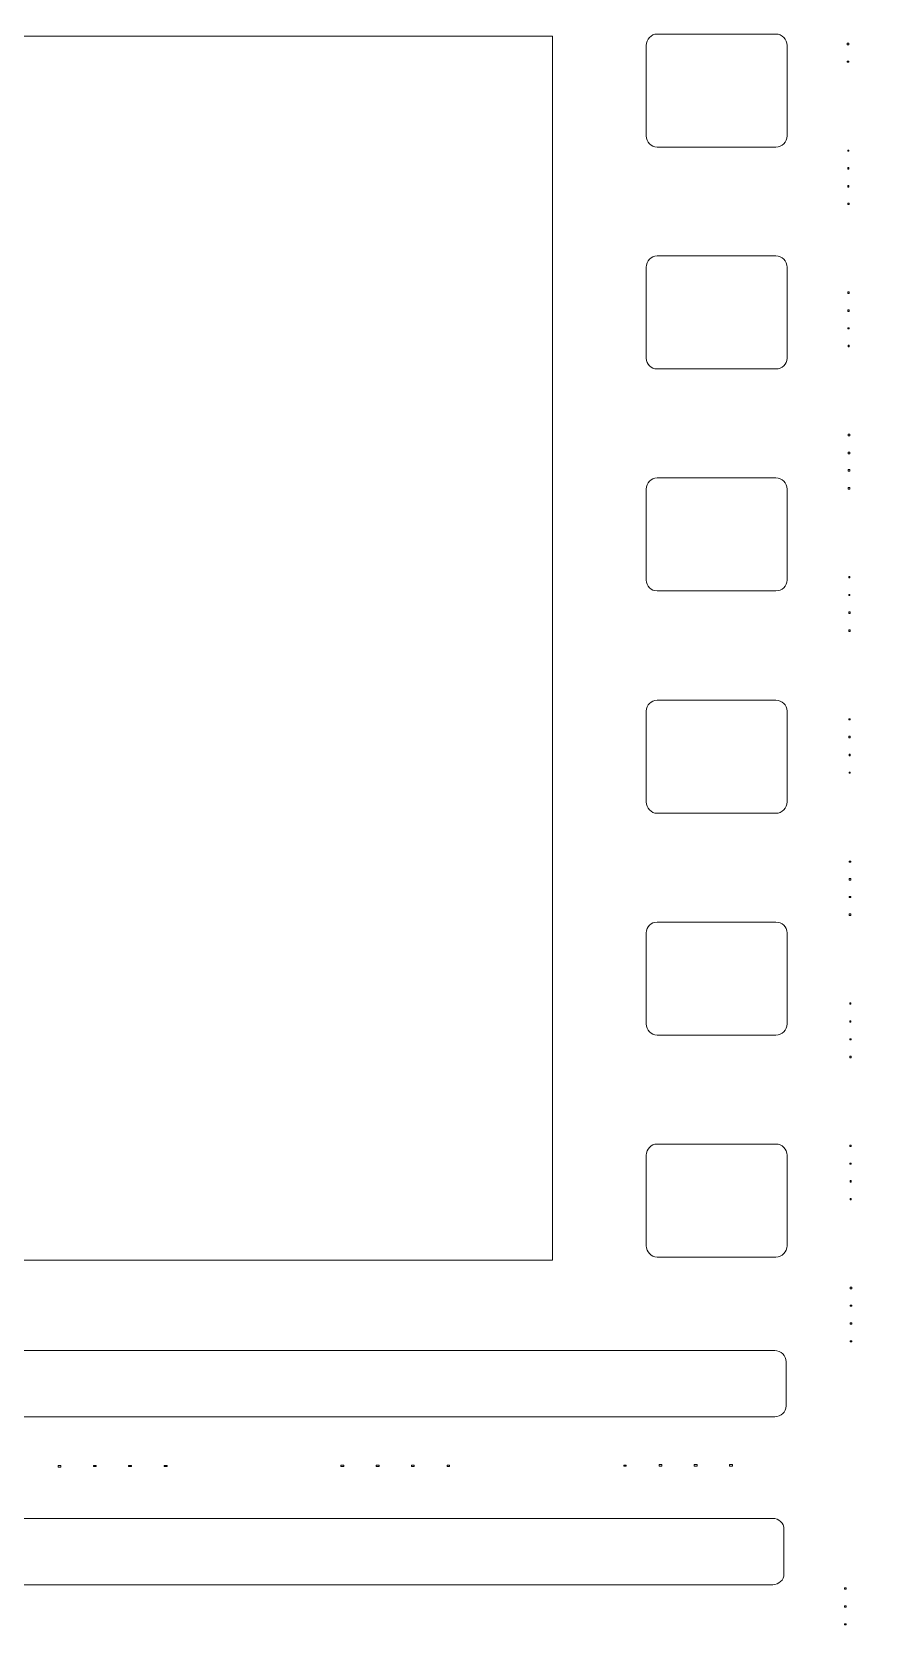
# Model space of a CAD drawing. Header units: centimetres. Extents: x -7.3 to 7.2, y -9.5 to 9.5.
# Drawn here: x -5.929 to -4.567, y -6.944 to -4.366 of the extents above; entities that cross this region are included whole.
import ezdxf

# ---------------------------------------------------------------- set-up
doc = ezdxf.new("R2010")
doc.units = ezdxf.units.CM
doc.header["$MEASUREMENT"] = 0
doc.layers.add('Layer 1', color=7, linetype='Continuous')

msp = doc.modelspace()

# ---------------------------------------------------------------- linework, layer by layer
at = {"layer": 'Layer 1', "lineweight": 9}
for points, knots in [([(-4.46691, 9.52087), (-4.46691, 9.52087), (-4.57605, 9.34393), (-4.57605, 9.34393), (-4.57605, 9.34393), (-4.57605, 9.34393), (-4.61905, 9.34393), (-4.61905, 9.34393), (-4.61905, 9.34393), (-4.61905, 9.34393), (-7.29051, 9.34393), (-7.29051, 9.34393), (-7.29051, 9.34393), (-7.29051, 9.34393), (-7.29051, -9.34393), (-7.29051, -9.34393), (-7.29051, -9.34393), (-7.29051, -9.34393), (-4.61905, -9.34393), (-4.61905, -9.34393), (-4.61905, -9.34393), (-4.61905, -9.34393), (-4.57605, -9.34393), (-4.57605, -9.34393), (-4.57605, -9.34393), (-4.57605, -9.34393), (-4.46691, -9.52004), (-4.46691, -9.52004), (-4.46691, -9.52004), (-4.46691, -9.52004), (-2.11956, -9.52004), (-2.11956, -9.52004), (-2.11956, -9.52004), (-2.11956, -9.52004), (-2.02778, -9.34393), (-2.02778, -9.34393), (-2.02778, -9.34393), (-2.02778, -9.34393), (-1.95172, -9.34393), (-1.95172, -9.34393), (-1.95172, -9.34393), (-1.95172, -9.34393), (-1.95172, -9.28026), (-1.95172, -9.28026), (-1.95172, -9.28026), (-1.95172, -9.28026), (-1.79214, -9.19675), (-1.79214, -9.19675), (-1.79214, -9.19675), (-1.79214, -9.19675), (-1.79214, -6.8494), (-1.79214, -6.8494), (-1.79214, -6.8494), (-1.79214, -6.8494), (-1.95172, -6.75101), (-1.95172, -6.75101), (-1.95172, -6.75101), (-1.95172, -6.75101), (-1.94841, -6.5997), (-1.94841, -6.5997), (-1.94841, -6.5997), (-1.94841, -6.5997), (-1.78883, -6.50131), (-1.78883, -6.50131), (-1.78883, -6.50131), (-1.78883, -6.50131), (-1.78883, -4.15396), (-1.78883, -4.15396), (-1.78883, -4.15396), (-1.78883, -4.15396), (-1.94841, -4.0721), (-1.94841, -4.0721), (-1.94841, -4.0721), (-1.94841, -4.0721), (-1.94841, -3.92989), (-1.94841, -3.92989), (-1.94841, -3.92989), (-1.94841, -3.92989), (-1.78883, -3.83232), (-1.78883, -3.83232), (-1.78883, -3.83232), (-1.78883, -3.83232), (-1.78883, -1.48497), (-1.78883, -1.48497), (-1.78883, -1.48497), (-1.78883, -1.48497), (-1.94841, -1.40229), (-1.94841, -1.40229), (-1.94841, -1.40229), (-1.94841, -1.40229), (-1.94841, -1.26008), (-1.94841, -1.26008), (-1.94841, -1.26008), (-1.94841, -1.26008), (-1.78883, -1.16169), (-1.78883, -1.16169), (-1.78883, -1.16169), (-1.78883, -1.16169), (-1.78883, 1.18484), (-1.78883, 1.18484), (-1.78883, 1.18484), (-1.78883, 1.18484), (-1.94841, 1.26752), (-1.94841, 1.26752), (-1.94841, 1.26752), (-1.94841, 1.26752), (-1.94841, 1.40891), (-1.94841, 1.40891), (-1.94841, 1.40891), (-1.94841, 1.40891), (-1.78883, 1.50647), (-1.78883, 1.50647), (-1.78883, 1.50647), (-1.78883, 1.50647), (-1.78883, 3.85382), (-1.78883, 3.85382), (-1.78883, 3.85382), (-1.78883, 3.85382), (-1.94841, 3.9365), (-1.94841, 3.9365), (-1.94841, 3.9365), (-1.94841, 3.9365), (-1.94841, 4.07872), (-1.94841, 4.07872), (-1.94841, 4.07872), (-1.94841, 4.07872), (-1.78883, 4.17711), (-1.78883, 4.17711), (-1.78883, 4.17711), (-1.78883, 4.17711), (-1.78883, 6.52363), (-1.78883, 6.52363), (-1.78883, 6.52363), (-1.78883, 6.52363), (-1.94841, 6.60632), (-1.94841, 6.60632), (-1.94841, 6.60632), (-1.94841, 6.60632), (-1.95172, 6.75184), (-1.95172, 6.75184), (-1.95172, 6.75184), (-1.95172, 6.75184), (-1.79214, 6.85023), (-1.79214, 6.85023), (-1.79214, 6.85023), (-1.79214, 6.85023), (-1.79214, 9.19758), (-1.79214, 9.19758), (-1.79214, 9.19758), (-1.79214, 9.19758), (-1.95172, 9.28026), (-1.95172, 9.28026), (-1.95172, 9.28026), (-1.95172, 9.28026), (-1.95172, 9.34393), (-1.95172, 9.34393), (-1.95172, 9.34393), (-1.95172, 9.34393), (-2.02778, 9.34393), (-2.02778, 9.34393), (-2.02778, 9.34393), (-2.02778, 9.34393), (-2.11956, 9.52087), (-2.11956, 9.52087), (-2.11956, 9.52087), (-2.11956, 9.52087), (-4.46691, 9.52087), (-4.46691, 9.52087)], [0, 0, 0, 0, 0.0232558, 0.0232558, 0.0232558, 0.0232558, 0.0465116, 0.0465116, 0.0465116, 0.0465116, 0.0697674, 0.0697674, 0.0697674, 0.0697674, 0.0930233, 0.0930233, 0.0930233, 0.0930233, 0.1162791, 0.1162791, 0.1162791, 0.1162791, 0.1395349, 0.1395349, 0.1395349, 0.1395349, 0.1627907, 0.1627907, 0.1627907, 0.1627907, 0.1860465, 0.1860465, 0.1860465, 0.1860465, 0.2093023, 0.2093023, 0.2093023, 0.2093023, 0.2325581, 0.2325581, 0.2325581, 0.2325581, 0.255814, 0.255814, 0.255814, 0.255814, 0.2790698, 0.2790698, 0.2790698, 0.2790698, 0.3023256, 0.3023256, 0.3023256, 0.3023256, 0.3255814, 0.3255814, 0.3255814, 0.3255814, 0.3488372, 0.3488372, 0.3488372, 0.3488372, 0.372093, 0.372093, 0.372093, 0.372093, 0.3953488, 0.3953488, 0.3953488, 0.3953488, 0.4186047, 0.4186047, 0.4186047, 0.4186047, 0.4418605, 0.4418605, 0.4418605, 0.4418605, 0.4651163, 0.4651163, 0.4651163, 0.4651163, 0.4883721, 0.4883721, 0.4883721, 0.4883721, 0.5116279, 0.5116279, 0.5116279, 0.5116279, 0.5348837, 0.5348837, 0.5348837, 0.5348837, 0.5581395, 0.5581395, 0.5581395, 0.5581395, 0.5813953, 0.5813953, 0.5813953, 0.5813953, 0.6046512, 0.6046512, 0.6046512, 0.6046512, 0.627907, 0.627907, 0.627907, 0.627907, 0.6511628, 0.6511628, 0.6511628, 0.6511628, 0.6744186, 0.6744186, 0.6744186, 0.6744186, 0.6976744, 0.6976744, 0.6976744, 0.6976744, 0.7209302, 0.7209302, 0.7209302, 0.7209302, 0.744186, 0.744186, 0.744186, 0.744186, 0.7674419, 0.7674419, 0.7674419, 0.7674419, 0.7906977, 0.7906977, 0.7906977, 0.7906977, 0.8139535, 0.8139535, 0.8139535, 0.8139535, 0.8372093, 0.8372093, 0.8372093, 0.8372093, 0.8604651, 0.8604651, 0.8604651, 0.8604651, 0.8837209, 0.8837209, 0.8837209, 0.8837209, 0.9069767, 0.9069767, 0.9069767, 0.9069767, 0.9302326, 0.9302326, 0.9302326, 0.9302326, 0.9534884, 0.9534884, 0.9534884, 0.9534884, 1, 1, 1, 1]), ([(-6.80847, -4.37307), (-6.80847, -4.37307), (-5.09116, -4.37307), (-5.09116, -4.37307), (-5.09116, -4.37307), (-5.09116, -4.37307), (-5.09116, -6.34339), (-5.09116, -6.34339), (-5.09116, -6.34339), (-5.09116, -6.34339), (-6.80847, -6.34339), (-6.80847, -6.34339), (-6.80847, -6.34339), (-6.80847, -6.34339), (-6.80847, -4.37307), (-6.80847, -4.37307)], [0, 0, 0, 0, 0.2, 0.2, 0.2, 0.2, 0.4, 0.4, 0.4, 0.4, 0.6, 0.6, 0.6, 0.6, 1, 1, 1, 1]), ([(-4.92249, -4.36976), (-4.92249, -4.36976), (-4.73149, -4.36976), (-4.73149, -4.36976), (-4.73149, -4.36976), (-4.72164, -4.36976), (-4.7133, -4.3781), (-4.7133, -4.38795), (-4.7133, -4.38795), (-4.7133, -4.38795), (-4.7133, -4.53347), (-4.7133, -4.53347), (-4.7133, -4.53347), (-4.7133, -4.54332), (-4.72164, -4.55166), (-4.73149, -4.55166), (-4.73149, -4.55166), (-4.73149, -4.55166), (-4.92249, -4.55166), (-4.92249, -4.55166), (-4.92249, -4.55166), (-4.93234, -4.55166), (-4.93985, -4.54332), (-4.93985, -4.53347), (-4.93985, -4.53347), (-4.93985, -4.53347), (-4.93985, -4.38795), (-4.93985, -4.38795), (-4.93985, -4.38795), (-4.93985, -4.3781), (-4.93234, -4.36976), (-4.92249, -4.36976)], [0, 0, 0, 0, 0.1111111, 0.1111111, 0.1111111, 0.1111111, 0.2222222, 0.2222222, 0.2222222, 0.2222222, 0.3333333, 0.3333333, 0.3333333, 0.3333333, 0.4444444, 0.4444444, 0.4444444, 0.4444444, 0.5555556, 0.5555556, 0.5555556, 0.5555556, 0.6666667, 0.6666667, 0.6666667, 0.6666667, 0.7777778, 0.7777778, 0.7777778, 0.7777778, 1, 1, 1, 1]), ([(-4.61657, -4.38464), (-4.61657, -4.38464), (-4.61409, -4.38464), (-4.61409, -4.38464), (-4.61409, -4.38464), (-4.61409, -4.38464), (-4.61409, -4.38712), (-4.61409, -4.38712), (-4.61409, -4.38712), (-4.61409, -4.38712), (-4.61657, -4.38712), (-4.61657, -4.38712), (-4.61657, -4.38712), (-4.61657, -4.38712), (-4.61657, -4.38464), (-4.61657, -4.38464)], [0, 0, 0, 0, 0.2, 0.2, 0.2, 0.2, 0.4, 0.4, 0.4, 0.4, 0.6, 0.6, 0.6, 0.6, 1, 1, 1, 1]), ([(-4.61657, -4.41358), (-4.61657, -4.41358), (-4.61409, -4.41358), (-4.61409, -4.41358), (-4.61409, -4.41358), (-4.61409, -4.41358), (-4.61409, -4.41523), (-4.61409, -4.41523), (-4.61409, -4.41523), (-4.61409, -4.41523), (-4.61657, -4.41523), (-4.61657, -4.41523), (-4.61657, -4.41523), (-4.61657, -4.41523), (-4.61657, -4.41358), (-4.61657, -4.41358)], [0, 0, 0, 0, 0.2, 0.2, 0.2, 0.2, 0.4, 0.4, 0.4, 0.4, 0.6, 0.6, 0.6, 0.6, 1, 1, 1, 1]), ([(-4.61574, -4.55662), (-4.61574, -4.55662), (-4.61409, -4.55662), (-4.61409, -4.55662), (-4.61409, -4.55662), (-4.61409, -4.55662), (-4.61409, -4.55827), (-4.61409, -4.55827), (-4.61409, -4.55827), (-4.61409, -4.55827), (-4.61574, -4.55827), (-4.61574, -4.55827), (-4.61574, -4.55827), (-4.61574, -4.55827), (-4.61574, -4.55662), (-4.61574, -4.55662)], [0, 0, 0, 0, 0.2, 0.2, 0.2, 0.2, 0.4, 0.4, 0.4, 0.4, 0.6, 0.6, 0.6, 0.6, 1, 1, 1, 1]), ([(-4.61574, -4.58473), (-4.61574, -4.58473), (-4.61409, -4.58473), (-4.61409, -4.58473), (-4.61409, -4.58473), (-4.61409, -4.58473), (-4.61409, -4.58721), (-4.61409, -4.58721), (-4.61409, -4.58721), (-4.61409, -4.58721), (-4.61574, -4.58721), (-4.61574, -4.58721), (-4.61574, -4.58721), (-4.61574, -4.58721), (-4.61574, -4.58473), (-4.61574, -4.58473)], [0, 0, 0, 0, 0.2, 0.2, 0.2, 0.2, 0.4, 0.4, 0.4, 0.4, 0.6, 0.6, 0.6, 0.6, 1, 1, 1, 1]), ([(-4.61574, -4.61367), (-4.61574, -4.61367), (-4.61409, -4.61367), (-4.61409, -4.61367), (-4.61409, -4.61367), (-4.61409, -4.61367), (-4.61409, -4.61615), (-4.61409, -4.61615), (-4.61409, -4.61615), (-4.61409, -4.61615), (-4.61574, -4.61615), (-4.61574, -4.61615), (-4.61574, -4.61615), (-4.61574, -4.61615), (-4.61574, -4.61367), (-4.61574, -4.61367)], [0, 0, 0, 0, 0.2, 0.2, 0.2, 0.2, 0.4, 0.4, 0.4, 0.4, 0.6, 0.6, 0.6, 0.6, 1, 1, 1, 1]), ([(-4.61574, -4.64178), (-4.61574, -4.64178), (-4.61326, -4.64178), (-4.61326, -4.64178), (-4.61326, -4.64178), (-4.61326, -4.64178), (-4.61326, -4.64426), (-4.61326, -4.64426), (-4.61326, -4.64426), (-4.61326, -4.64426), (-4.61574, -4.64426), (-4.61574, -4.64426), (-4.61574, -4.64426), (-4.61574, -4.64426), (-4.61574, -4.64178), (-4.61574, -4.64178)], [0, 0, 0, 0, 0.2, 0.2, 0.2, 0.2, 0.4, 0.4, 0.4, 0.4, 0.6, 0.6, 0.6, 0.6, 1, 1, 1, 1]), ([(-4.92249, -4.72695), (-4.92249, -4.72695), (-4.73149, -4.72695), (-4.73149, -4.72695), (-4.73149, -4.72695), (-4.72164, -4.72695), (-4.7133, -4.73528), (-4.7133, -4.74514), (-4.7133, -4.74514), (-4.7133, -4.74514), (-4.7133, -4.89148), (-4.7133, -4.89148), (-4.7133, -4.89148), (-4.7133, -4.90134), (-4.72164, -4.90885), (-4.73149, -4.90885), (-4.73149, -4.90885), (-4.73149, -4.90885), (-4.92249, -4.90885), (-4.92249, -4.90885), (-4.92249, -4.90885), (-4.93234, -4.90885), (-4.93985, -4.90134), (-4.93985, -4.89148), (-4.93985, -4.89148), (-4.93985, -4.89148), (-4.93985, -4.74514), (-4.93985, -4.74514), (-4.93985, -4.74514), (-4.93985, -4.73528), (-4.93234, -4.72695), (-4.92249, -4.72695)], [0, 0, 0, 0, 0.1111111, 0.1111111, 0.1111111, 0.1111111, 0.2222222, 0.2222222, 0.2222222, 0.2222222, 0.3333333, 0.3333333, 0.3333333, 0.3333333, 0.4444444, 0.4444444, 0.4444444, 0.4444444, 0.5555556, 0.5555556, 0.5555556, 0.5555556, 0.6666667, 0.6666667, 0.6666667, 0.6666667, 0.7777778, 0.7777778, 0.7777778, 0.7777778, 1, 1, 1, 1]), ([(-4.61574, -4.78482), (-4.61574, -4.78482), (-4.61326, -4.78482), (-4.61326, -4.78482), (-4.61326, -4.78482), (-4.61326, -4.78482), (-4.61326, -4.7873), (-4.61326, -4.7873), (-4.61326, -4.7873), (-4.61326, -4.7873), (-4.61574, -4.7873), (-4.61574, -4.7873), (-4.61574, -4.7873), (-4.61574, -4.7873), (-4.61574, -4.78482), (-4.61574, -4.78482)], [0, 0, 0, 0, 0.2, 0.2, 0.2, 0.2, 0.4, 0.4, 0.4, 0.4, 0.6, 0.6, 0.6, 0.6, 1, 1, 1, 1]), ([(-4.61574, -4.81376), (-4.61574, -4.81376), (-4.61326, -4.81376), (-4.61326, -4.81376), (-4.61326, -4.81376), (-4.61326, -4.81376), (-4.61326, -4.81624), (-4.61326, -4.81624), (-4.61326, -4.81624), (-4.61326, -4.81624), (-4.61574, -4.81624), (-4.61574, -4.81624), (-4.61574, -4.81624), (-4.61574, -4.81624), (-4.61574, -4.81376), (-4.61574, -4.81376)], [0, 0, 0, 0, 0.2, 0.2, 0.2, 0.2, 0.4, 0.4, 0.4, 0.4, 0.6, 0.6, 0.6, 0.6, 1, 1, 1, 1]), ([(-4.61574, -4.8427), (-4.61574, -4.8427), (-4.61326, -4.8427), (-4.61326, -4.8427), (-4.61326, -4.8427), (-4.61326, -4.8427), (-4.61326, -4.84436), (-4.61326, -4.84436), (-4.61326, -4.84436), (-4.61326, -4.84436), (-4.61574, -4.84436), (-4.61574, -4.84436), (-4.61574, -4.84436), (-4.61574, -4.84436), (-4.61574, -4.8427), (-4.61574, -4.8427)], [0, 0, 0, 0, 0.2, 0.2, 0.2, 0.2, 0.4, 0.4, 0.4, 0.4, 0.6, 0.6, 0.6, 0.6, 1, 1, 1, 1]), ([(-4.61491, -4.87081), (-4.61491, -4.87081), (-4.61326, -4.87081), (-4.61326, -4.87081), (-4.61326, -4.87081), (-4.61326, -4.87081), (-4.61326, -4.87329), (-4.61326, -4.87329), (-4.61326, -4.87329), (-4.61326, -4.87329), (-4.61491, -4.87329), (-4.61491, -4.87329), (-4.61491, -4.87329), (-4.61491, -4.87329), (-4.61491, -4.87081), (-4.61491, -4.87081)], [0, 0, 0, 0, 0.2, 0.2, 0.2, 0.2, 0.4, 0.4, 0.4, 0.4, 0.6, 0.6, 0.6, 0.6, 1, 1, 1, 1]), ([(-4.61491, -5.01385), (-4.61491, -5.01385), (-4.61243, -5.01385), (-4.61243, -5.01385), (-4.61243, -5.01385), (-4.61243, -5.01385), (-4.61243, -5.01633), (-4.61243, -5.01633), (-4.61243, -5.01633), (-4.61243, -5.01633), (-4.61491, -5.01633), (-4.61491, -5.01633), (-4.61491, -5.01633), (-4.61491, -5.01633), (-4.61491, -5.01385), (-4.61491, -5.01385)], [0, 0, 0, 0, 0.2, 0.2, 0.2, 0.2, 0.4, 0.4, 0.4, 0.4, 0.6, 0.6, 0.6, 0.6, 1, 1, 1, 1]), ([(-4.61491, -5.04279), (-4.61491, -5.04279), (-4.61243, -5.04279), (-4.61243, -5.04279), (-4.61243, -5.04279), (-4.61243, -5.04279), (-4.61243, -5.04527), (-4.61243, -5.04527), (-4.61243, -5.04527), (-4.61243, -5.04527), (-4.61491, -5.04527), (-4.61491, -5.04527), (-4.61491, -5.04527), (-4.61491, -5.04527), (-4.61491, -5.04279), (-4.61491, -5.04279)], [0, 0, 0, 0, 0.2, 0.2, 0.2, 0.2, 0.4, 0.4, 0.4, 0.4, 0.6, 0.6, 0.6, 0.6, 1, 1, 1, 1]), ([(-4.61491, -5.0709), (-4.61491, -5.0709), (-4.61243, -5.0709), (-4.61243, -5.0709), (-4.61243, -5.0709), (-4.61243, -5.0709), (-4.61243, -5.07339), (-4.61243, -5.07339), (-4.61243, -5.07339), (-4.61243, -5.07339), (-4.61491, -5.07339), (-4.61491, -5.07339), (-4.61491, -5.07339), (-4.61491, -5.07339), (-4.61491, -5.0709), (-4.61491, -5.0709)], [0, 0, 0, 0, 0.2, 0.2, 0.2, 0.2, 0.4, 0.4, 0.4, 0.4, 0.6, 0.6, 0.6, 0.6, 1, 1, 1, 1]), ([(-4.92249, -5.08413), (-4.92249, -5.08413), (-4.73149, -5.08413), (-4.73149, -5.08413), (-4.73149, -5.08413), (-4.72164, -5.08413), (-4.7133, -5.09247), (-4.7133, -5.10232), (-4.7133, -5.10232), (-4.7133, -5.10232), (-4.7133, -5.24867), (-4.7133, -5.24867), (-4.7133, -5.24867), (-4.7133, -5.25852), (-4.72164, -5.26604), (-4.73149, -5.26604), (-4.73149, -5.26604), (-4.73149, -5.26604), (-4.92249, -5.26604), (-4.92249, -5.26604), (-4.92249, -5.26604), (-4.93234, -5.26604), (-4.93985, -5.25852), (-4.93985, -5.24867), (-4.93985, -5.24867), (-4.93985, -5.24867), (-4.93985, -5.10232), (-4.93985, -5.10232), (-4.93985, -5.10232), (-4.93985, -5.09247), (-4.93234, -5.08413), (-4.92249, -5.08413)], [0, 0, 0, 0, 0.1111111, 0.1111111, 0.1111111, 0.1111111, 0.2222222, 0.2222222, 0.2222222, 0.2222222, 0.3333333, 0.3333333, 0.3333333, 0.3333333, 0.4444444, 0.4444444, 0.4444444, 0.4444444, 0.5555556, 0.5555556, 0.5555556, 0.5555556, 0.6666667, 0.6666667, 0.6666667, 0.6666667, 0.7777778, 0.7777778, 0.7777778, 0.7777778, 1, 1, 1, 1]), ([(-4.61491, -5.09984), (-4.61491, -5.09984), (-4.61243, -5.09984), (-4.61243, -5.09984), (-4.61243, -5.09984), (-4.61243, -5.09984), (-4.61243, -5.10232), (-4.61243, -5.10232), (-4.61243, -5.10232), (-4.61243, -5.10232), (-4.61491, -5.10232), (-4.61491, -5.10232), (-4.61491, -5.10232), (-4.61491, -5.10232), (-4.61491, -5.09984), (-4.61491, -5.09984)], [0, 0, 0, 0, 0.2, 0.2, 0.2, 0.2, 0.4, 0.4, 0.4, 0.4, 0.6, 0.6, 0.6, 0.6, 1, 1, 1, 1]), ([(-4.61409, -5.24288), (-4.61409, -5.24288), (-4.61243, -5.24288), (-4.61243, -5.24288), (-4.61243, -5.24288), (-4.61243, -5.24288), (-4.61243, -5.24536), (-4.61243, -5.24536), (-4.61243, -5.24536), (-4.61243, -5.24536), (-4.61409, -5.24536), (-4.61409, -5.24536), (-4.61409, -5.24536), (-4.61409, -5.24536), (-4.61409, -5.24288), (-4.61409, -5.24288)], [0, 0, 0, 0, 0.2, 0.2, 0.2, 0.2, 0.4, 0.4, 0.4, 0.4, 0.6, 0.6, 0.6, 0.6, 1, 1, 1, 1]), ([(-4.61409, -5.27182), (-4.61409, -5.27182), (-4.61243, -5.27182), (-4.61243, -5.27182), (-4.61243, -5.27182), (-4.61243, -5.27182), (-4.61243, -5.27348), (-4.61243, -5.27348), (-4.61243, -5.27348), (-4.61243, -5.27348), (-4.61409, -5.27348), (-4.61409, -5.27348), (-4.61409, -5.27348), (-4.61409, -5.27348), (-4.61409, -5.27182), (-4.61409, -5.27182)], [0, 0, 0, 0, 0.2, 0.2, 0.2, 0.2, 0.4, 0.4, 0.4, 0.4, 0.6, 0.6, 0.6, 0.6, 1, 1, 1, 1]), ([(-4.61409, -5.29993), (-4.61409, -5.29993), (-4.6116, -5.29993), (-4.6116, -5.29993), (-4.6116, -5.29993), (-4.6116, -5.29993), (-4.6116, -5.30242), (-4.6116, -5.30242), (-4.6116, -5.30242), (-4.6116, -5.30242), (-4.61409, -5.30242), (-4.61409, -5.30242), (-4.61409, -5.30242), (-4.61409, -5.30242), (-4.61409, -5.29993), (-4.61409, -5.29993)], [0, 0, 0, 0, 0.2, 0.2, 0.2, 0.2, 0.4, 0.4, 0.4, 0.4, 0.6, 0.6, 0.6, 0.6, 1, 1, 1, 1]), ([(-4.61409, -5.32887), (-4.61409, -5.32887), (-4.6116, -5.32887), (-4.6116, -5.32887), (-4.6116, -5.32887), (-4.6116, -5.32887), (-4.6116, -5.33135), (-4.6116, -5.33135), (-4.6116, -5.33135), (-4.6116, -5.33135), (-4.61409, -5.33135), (-4.61409, -5.33135), (-4.61409, -5.33135), (-4.61409, -5.33135), (-4.61409, -5.32887), (-4.61409, -5.32887)], [0, 0, 0, 0, 0.2, 0.2, 0.2, 0.2, 0.4, 0.4, 0.4, 0.4, 0.6, 0.6, 0.6, 0.6, 1, 1, 1, 1]), ([(-4.92249, -5.44215), (-4.92249, -5.44215), (-4.73149, -5.44215), (-4.73149, -5.44215), (-4.73149, -5.44215), (-4.72164, -5.44215), (-4.7133, -5.44966), (-4.7133, -5.45951), (-4.7133, -5.45951), (-4.7133, -5.45951), (-4.7133, -5.60586), (-4.7133, -5.60586), (-4.7133, -5.60586), (-4.7133, -5.61571), (-4.72164, -5.62405), (-4.73149, -5.62405), (-4.73149, -5.62405), (-4.73149, -5.62405), (-4.92249, -5.62405), (-4.92249, -5.62405), (-4.92249, -5.62405), (-4.93234, -5.62405), (-4.93985, -5.61571), (-4.93985, -5.60586), (-4.93985, -5.60586), (-4.93985, -5.60586), (-4.93985, -5.45951), (-4.93985, -5.45951), (-4.93985, -5.45951), (-4.93985, -5.44966), (-4.93234, -5.44215), (-4.92249, -5.44215)], [0, 0, 0, 0, 0.1111111, 0.1111111, 0.1111111, 0.1111111, 0.2222222, 0.2222222, 0.2222222, 0.2222222, 0.3333333, 0.3333333, 0.3333333, 0.3333333, 0.4444444, 0.4444444, 0.4444444, 0.4444444, 0.5555556, 0.5555556, 0.5555556, 0.5555556, 0.6666667, 0.6666667, 0.6666667, 0.6666667, 0.7777778, 0.7777778, 0.7777778, 0.7777778, 1, 1, 1, 1]), ([(-4.61409, -5.47191), (-4.61409, -5.47191), (-4.6116, -5.47191), (-4.6116, -5.47191), (-4.6116, -5.47191), (-4.6116, -5.47191), (-4.6116, -5.47357), (-4.6116, -5.47357), (-4.6116, -5.47357), (-4.6116, -5.47357), (-4.61409, -5.47357), (-4.61409, -5.47357), (-4.61409, -5.47357), (-4.61409, -5.47357), (-4.61409, -5.47191), (-4.61409, -5.47191)], [0, 0, 0, 0, 0.2, 0.2, 0.2, 0.2, 0.4, 0.4, 0.4, 0.4, 0.6, 0.6, 0.6, 0.6, 1, 1, 1, 1]), ([(-4.61409, -5.50003), (-4.61409, -5.50003), (-4.6116, -5.50003), (-4.6116, -5.50003), (-4.6116, -5.50003), (-4.6116, -5.50003), (-4.6116, -5.50251), (-4.6116, -5.50251), (-4.6116, -5.50251), (-4.6116, -5.50251), (-4.61409, -5.50251), (-4.61409, -5.50251), (-4.61409, -5.50251), (-4.61409, -5.50251), (-4.61409, -5.50003), (-4.61409, -5.50003)], [0, 0, 0, 0, 0.2, 0.2, 0.2, 0.2, 0.4, 0.4, 0.4, 0.4, 0.6, 0.6, 0.6, 0.6, 1, 1, 1, 1]), ([(-4.61326, -5.52896), (-4.61326, -5.52896), (-4.6116, -5.52896), (-4.6116, -5.52896), (-4.6116, -5.52896), (-4.6116, -5.52896), (-4.6116, -5.53145), (-4.6116, -5.53145), (-4.6116, -5.53145), (-4.6116, -5.53145), (-4.61326, -5.53145), (-4.61326, -5.53145), (-4.61326, -5.53145), (-4.61326, -5.53145), (-4.61326, -5.52896), (-4.61326, -5.52896)], [0, 0, 0, 0, 0.2, 0.2, 0.2, 0.2, 0.4, 0.4, 0.4, 0.4, 0.6, 0.6, 0.6, 0.6, 1, 1, 1, 1]), ([(-4.61326, -5.5579), (-4.61326, -5.5579), (-4.6116, -5.5579), (-4.6116, -5.5579), (-4.6116, -5.5579), (-4.6116, -5.5579), (-4.6116, -5.55956), (-4.6116, -5.55956), (-4.6116, -5.55956), (-4.6116, -5.55956), (-4.61326, -5.55956), (-4.61326, -5.55956), (-4.61326, -5.55956), (-4.61326, -5.55956), (-4.61326, -5.5579), (-4.61326, -5.5579)], [0, 0, 0, 0, 0.2, 0.2, 0.2, 0.2, 0.4, 0.4, 0.4, 0.4, 0.6, 0.6, 0.6, 0.6, 1, 1, 1, 1]), ([(-4.61326, -5.70094), (-4.61326, -5.70094), (-4.61078, -5.70094), (-4.61078, -5.70094), (-4.61078, -5.70094), (-4.61078, -5.70094), (-4.61078, -5.7026), (-4.61078, -5.7026), (-4.61078, -5.7026), (-4.61078, -5.7026), (-4.61326, -5.7026), (-4.61326, -5.7026), (-4.61326, -5.7026), (-4.61326, -5.7026), (-4.61326, -5.70094), (-4.61326, -5.70094)], [0, 0, 0, 0, 0.2, 0.2, 0.2, 0.2, 0.4, 0.4, 0.4, 0.4, 0.6, 0.6, 0.6, 0.6, 1, 1, 1, 1]), ([(-4.61326, -5.72906), (-4.61326, -5.72906), (-4.61078, -5.72906), (-4.61078, -5.72906), (-4.61078, -5.72906), (-4.61078, -5.72906), (-4.61078, -5.73154), (-4.61078, -5.73154), (-4.61078, -5.73154), (-4.61078, -5.73154), (-4.61326, -5.73154), (-4.61326, -5.73154), (-4.61326, -5.73154), (-4.61326, -5.73154), (-4.61326, -5.72906), (-4.61326, -5.72906)], [0, 0, 0, 0, 0.2, 0.2, 0.2, 0.2, 0.4, 0.4, 0.4, 0.4, 0.6, 0.6, 0.6, 0.6, 1, 1, 1, 1]), ([(-4.61326, -5.75799), (-4.61326, -5.75799), (-4.61078, -5.75799), (-4.61078, -5.75799), (-4.61078, -5.75799), (-4.61078, -5.75799), (-4.61078, -5.75965), (-4.61078, -5.75965), (-4.61078, -5.75965), (-4.61078, -5.75965), (-4.61326, -5.75965), (-4.61326, -5.75965), (-4.61326, -5.75965), (-4.61326, -5.75965), (-4.61326, -5.75799), (-4.61326, -5.75799)], [0, 0, 0, 0, 0.2, 0.2, 0.2, 0.2, 0.4, 0.4, 0.4, 0.4, 0.6, 0.6, 0.6, 0.6, 1, 1, 1, 1]), ([(-4.61326, -5.78611), (-4.61326, -5.78611), (-4.61078, -5.78611), (-4.61078, -5.78611), (-4.61078, -5.78611), (-4.61078, -5.78611), (-4.61078, -5.78859), (-4.61078, -5.78859), (-4.61078, -5.78859), (-4.61078, -5.78859), (-4.61326, -5.78859), (-4.61326, -5.78859), (-4.61326, -5.78859), (-4.61326, -5.78859), (-4.61326, -5.78611), (-4.61326, -5.78611)], [0, 0, 0, 0, 0.2, 0.2, 0.2, 0.2, 0.4, 0.4, 0.4, 0.4, 0.6, 0.6, 0.6, 0.6, 1, 1, 1, 1]), ([(-4.92249, -5.79934), (-4.92249, -5.79934), (-4.73149, -5.79934), (-4.73149, -5.79934), (-4.73149, -5.79934), (-4.72164, -5.79934), (-4.7133, -5.80685), (-4.7133, -5.8167), (-4.7133, -5.8167), (-4.7133, -5.8167), (-4.7133, -5.96305), (-4.7133, -5.96305), (-4.7133, -5.96305), (-4.7133, -5.9729), (-4.72164, -5.98124), (-4.73149, -5.98124), (-4.73149, -5.98124), (-4.73149, -5.98124), (-4.92249, -5.98124), (-4.92249, -5.98124), (-4.92249, -5.98124), (-4.93234, -5.98124), (-4.93985, -5.9729), (-4.93985, -5.96305), (-4.93985, -5.96305), (-4.93985, -5.96305), (-4.93985, -5.8167), (-4.93985, -5.8167), (-4.93985, -5.8167), (-4.93985, -5.80685), (-4.93234, -5.79934), (-4.92249, -5.79934)], [0, 0, 0, 0, 0.1111111, 0.1111111, 0.1111111, 0.1111111, 0.2222222, 0.2222222, 0.2222222, 0.2222222, 0.3333333, 0.3333333, 0.3333333, 0.3333333, 0.4444444, 0.4444444, 0.4444444, 0.4444444, 0.5555556, 0.5555556, 0.5555556, 0.5555556, 0.6666667, 0.6666667, 0.6666667, 0.6666667, 0.7777778, 0.7777778, 0.7777778, 0.7777778, 1, 1, 1, 1]), ([(-4.61243, -5.92915), (-4.61243, -5.92915), (-4.61078, -5.92915), (-4.61078, -5.92915), (-4.61078, -5.92915), (-4.61078, -5.92915), (-4.61078, -5.93163), (-4.61078, -5.93163), (-4.61078, -5.93163), (-4.61078, -5.93163), (-4.61243, -5.93163), (-4.61243, -5.93163), (-4.61243, -5.93163), (-4.61243, -5.93163), (-4.61243, -5.92915), (-4.61243, -5.92915)], [0, 0, 0, 0, 0.2, 0.2, 0.2, 0.2, 0.4, 0.4, 0.4, 0.4, 0.6, 0.6, 0.6, 0.6, 1, 1, 1, 1]), ([(-4.61243, -5.95809), (-4.61243, -5.95809), (-4.61078, -5.95809), (-4.61078, -5.95809), (-4.61078, -5.95809), (-4.61078, -5.95809), (-4.61078, -5.96057), (-4.61078, -5.96057), (-4.61078, -5.96057), (-4.61078, -5.96057), (-4.61243, -5.96057), (-4.61243, -5.96057), (-4.61243, -5.96057), (-4.61243, -5.96057), (-4.61243, -5.95809), (-4.61243, -5.95809)], [0, 0, 0, 0, 0.2, 0.2, 0.2, 0.2, 0.4, 0.4, 0.4, 0.4, 0.6, 0.6, 0.6, 0.6, 1, 1, 1, 1]), ([(-4.61243, -5.98702), (-4.61243, -5.98702), (-4.60995, -5.98702), (-4.60995, -5.98702), (-4.60995, -5.98702), (-4.60995, -5.98702), (-4.60995, -5.98868), (-4.60995, -5.98868), (-4.60995, -5.98868), (-4.60995, -5.98868), (-4.61243, -5.98868), (-4.61243, -5.98868), (-4.61243, -5.98868), (-4.61243, -5.98868), (-4.61243, -5.98702), (-4.61243, -5.98702)], [0, 0, 0, 0, 0.2, 0.2, 0.2, 0.2, 0.4, 0.4, 0.4, 0.4, 0.6, 0.6, 0.6, 0.6, 1, 1, 1, 1]), ([(-4.61243, -6.01514), (-4.61243, -6.01514), (-4.60995, -6.01514), (-4.60995, -6.01514), (-4.60995, -6.01514), (-4.60995, -6.01514), (-4.60995, -6.01762), (-4.60995, -6.01762), (-4.60995, -6.01762), (-4.60995, -6.01762), (-4.61243, -6.01762), (-4.61243, -6.01762), (-4.61243, -6.01762), (-4.61243, -6.01762), (-4.61243, -6.01514), (-4.61243, -6.01514)], [0, 0, 0, 0, 0.2, 0.2, 0.2, 0.2, 0.4, 0.4, 0.4, 0.4, 0.6, 0.6, 0.6, 0.6, 1, 1, 1, 1]), ([(-4.92249, -6.15652), (-4.92249, -6.15652), (-4.73149, -6.15652), (-4.73149, -6.15652), (-4.73149, -6.15652), (-4.72164, -6.15652), (-4.7133, -6.16486), (-4.7133, -6.17471), (-4.7133, -6.17471), (-4.7133, -6.17471), (-4.7133, -6.32023), (-4.7133, -6.32023), (-4.7133, -6.32023), (-4.7133, -6.33009), (-4.72164, -6.33842), (-4.73149, -6.33842), (-4.73149, -6.33842), (-4.73149, -6.33842), (-4.92249, -6.33842), (-4.92249, -6.33842), (-4.92249, -6.33842), (-4.93234, -6.33842), (-4.93985, -6.33009), (-4.93985, -6.32023), (-4.93985, -6.32023), (-4.93985, -6.32023), (-4.93985, -6.17471), (-4.93985, -6.17471), (-4.93985, -6.17471), (-4.93985, -6.16486), (-4.93234, -6.15652), (-4.92249, -6.15652)], [0, 0, 0, 0, 0.1111111, 0.1111111, 0.1111111, 0.1111111, 0.2222222, 0.2222222, 0.2222222, 0.2222222, 0.3333333, 0.3333333, 0.3333333, 0.3333333, 0.4444444, 0.4444444, 0.4444444, 0.4444444, 0.5555556, 0.5555556, 0.5555556, 0.5555556, 0.6666667, 0.6666667, 0.6666667, 0.6666667, 0.7777778, 0.7777778, 0.7777778, 0.7777778, 1, 1, 1, 1]), ([(-4.61243, -6.15818), (-4.61243, -6.15818), (-4.60995, -6.15818), (-4.60995, -6.15818), (-4.60995, -6.15818), (-4.60995, -6.15818), (-4.60995, -6.16066), (-4.60995, -6.16066), (-4.60995, -6.16066), (-4.60995, -6.16066), (-4.61243, -6.16066), (-4.61243, -6.16066), (-4.61243, -6.16066), (-4.61243, -6.16066), (-4.61243, -6.15818), (-4.61243, -6.15818)], [0, 0, 0, 0, 0.2, 0.2, 0.2, 0.2, 0.4, 0.4, 0.4, 0.4, 0.6, 0.6, 0.6, 0.6, 1, 1, 1, 1]), ([(-4.61243, -6.18712), (-4.61243, -6.18712), (-4.60995, -6.18712), (-4.60995, -6.18712), (-4.60995, -6.18712), (-4.60995, -6.18712), (-4.60995, -6.18877), (-4.60995, -6.18877), (-4.60995, -6.18877), (-4.60995, -6.18877), (-4.61243, -6.18877), (-4.61243, -6.18877), (-4.61243, -6.18877), (-4.61243, -6.18877), (-4.61243, -6.18712), (-4.61243, -6.18712)], [0, 0, 0, 0, 0.2, 0.2, 0.2, 0.2, 0.4, 0.4, 0.4, 0.4, 0.6, 0.6, 0.6, 0.6, 1, 1, 1, 1]), ([(-4.6116, -6.21523), (-4.6116, -6.21523), (-4.60995, -6.21523), (-4.60995, -6.21523), (-4.60995, -6.21523), (-4.60995, -6.21523), (-4.60995, -6.21771), (-4.60995, -6.21771), (-4.60995, -6.21771), (-4.60995, -6.21771), (-4.6116, -6.21771), (-4.6116, -6.21771), (-4.6116, -6.21771), (-4.6116, -6.21771), (-4.6116, -6.21523), (-4.6116, -6.21523)], [0, 0, 0, 0, 0.2, 0.2, 0.2, 0.2, 0.4, 0.4, 0.4, 0.4, 0.6, 0.6, 0.6, 0.6, 1, 1, 1, 1]), ([(-4.6116, -6.24417), (-4.6116, -6.24417), (-4.60995, -6.24417), (-4.60995, -6.24417), (-4.60995, -6.24417), (-4.60995, -6.24417), (-4.60995, -6.24665), (-4.60995, -6.24665), (-4.60995, -6.24665), (-4.60995, -6.24665), (-4.6116, -6.24665), (-4.6116, -6.24665), (-4.6116, -6.24665), (-4.6116, -6.24665), (-4.6116, -6.24417), (-4.6116, -6.24417)], [0, 0, 0, 0, 0.2, 0.2, 0.2, 0.2, 0.4, 0.4, 0.4, 0.4, 0.6, 0.6, 0.6, 0.6, 1, 1, 1, 1]), ([(-4.6116, -6.38721), (-4.6116, -6.38721), (-4.60912, -6.38721), (-4.60912, -6.38721), (-4.60912, -6.38721), (-4.60912, -6.38721), (-4.60912, -6.38969), (-4.60912, -6.38969), (-4.60912, -6.38969), (-4.60912, -6.38969), (-4.6116, -6.38969), (-4.6116, -6.38969), (-4.6116, -6.38969), (-4.6116, -6.38969), (-4.6116, -6.38721), (-4.6116, -6.38721)], [0, 0, 0, 0, 0.2, 0.2, 0.2, 0.2, 0.4, 0.4, 0.4, 0.4, 0.6, 0.6, 0.6, 0.6, 1, 1, 1, 1]), ([(-4.6116, -6.41615), (-4.6116, -6.41615), (-4.60912, -6.41615), (-4.60912, -6.41615), (-4.60912, -6.41615), (-4.60912, -6.41615), (-4.60912, -6.4178), (-4.60912, -6.4178), (-4.60912, -6.4178), (-4.60912, -6.4178), (-4.6116, -6.4178), (-4.6116, -6.4178), (-4.6116, -6.4178), (-4.6116, -6.4178), (-4.6116, -6.41615), (-4.6116, -6.41615)], [0, 0, 0, 0, 0.2, 0.2, 0.2, 0.2, 0.4, 0.4, 0.4, 0.4, 0.6, 0.6, 0.6, 0.6, 1, 1, 1, 1]), ([(-4.6116, -6.44426), (-4.6116, -6.44426), (-4.60912, -6.44426), (-4.60912, -6.44426), (-4.60912, -6.44426), (-4.60912, -6.44426), (-4.60912, -6.44674), (-4.60912, -6.44674), (-4.60912, -6.44674), (-4.60912, -6.44674), (-4.6116, -6.44674), (-4.6116, -6.44674), (-4.6116, -6.44674), (-4.6116, -6.44674), (-4.6116, -6.44426), (-4.6116, -6.44426)], [0, 0, 0, 0, 0.2, 0.2, 0.2, 0.2, 0.4, 0.4, 0.4, 0.4, 0.6, 0.6, 0.6, 0.6, 1, 1, 1, 1]), ([(-7.17476, -6.48891), (-7.17476, -6.48891), (-4.73315, -6.48891), (-4.73315, -6.48891), (-4.73315, -6.48891), (-4.7233, -6.48891), (-4.71496, -6.49725), (-4.71496, -6.5071), (-4.71496, -6.5071), (-4.71496, -6.5071), (-4.71496, -6.5782), (-4.71496, -6.5782), (-4.71496, -6.5782), (-4.71496, -6.58805), (-4.7233, -6.59557), (-4.73315, -6.59557), (-4.73315, -6.59557), (-4.73315, -6.59557), (-7.17476, -6.59557), (-7.17476, -6.59557), (-7.17476, -6.59557), (-7.18461, -6.59557), (-7.19212, -6.58805), (-7.19212, -6.5782), (-7.19212, -6.5782), (-7.19212, -6.5782), (-7.19212, -6.5071), (-7.19212, -6.5071), (-7.19212, -6.5071), (-7.19212, -6.49725), (-7.18461, -6.48891), (-7.17476, -6.48891)], [0, 0, 0, 0, 0.1111111, 0.1111111, 0.1111111, 0.1111111, 0.2222222, 0.2222222, 0.2222222, 0.2222222, 0.3333333, 0.3333333, 0.3333333, 0.3333333, 0.4444444, 0.4444444, 0.4444444, 0.4444444, 0.5555556, 0.5555556, 0.5555556, 0.5555556, 0.6666667, 0.6666667, 0.6666667, 0.6666667, 0.7777778, 0.7777778, 0.7777778, 0.7777778, 1, 1, 1, 1]), ([(-4.6116, -6.4732), (-4.6116, -6.4732), (-4.60912, -6.4732), (-4.60912, -6.4732), (-4.60912, -6.4732), (-4.60912, -6.4732), (-4.60912, -6.47485), (-4.60912, -6.47485), (-4.60912, -6.47485), (-4.60912, -6.47485), (-4.6116, -6.47485), (-4.6116, -6.47485), (-4.6116, -6.47485), (-4.6116, -6.47485), (-4.6116, -6.4732), (-4.6116, -6.4732)], [0, 0, 0, 0, 0.2, 0.2, 0.2, 0.2, 0.4, 0.4, 0.4, 0.4, 0.6, 0.6, 0.6, 0.6, 1, 1, 1, 1]), ([(-5.88657, -6.67411), (-5.88657, -6.67411), (-5.88243, -6.67411), (-5.88243, -6.67411), (-5.88243, -6.67411), (-5.88243, -6.67411), (-5.88243, -6.6766), (-5.88243, -6.6766), (-5.88243, -6.6766), (-5.88243, -6.6766), (-5.88657, -6.6766), (-5.88657, -6.6766), (-5.88657, -6.6766), (-5.88657, -6.6766), (-5.88657, -6.67411), (-5.88657, -6.67411)], [0, 0, 0, 0, 0.2, 0.2, 0.2, 0.2, 0.4, 0.4, 0.4, 0.4, 0.6, 0.6, 0.6, 0.6, 1, 1, 1, 1]), ([(-5.82951, -6.67411), (-5.82951, -6.67411), (-5.82538, -6.67411), (-5.82538, -6.67411), (-5.82538, -6.67411), (-5.82538, -6.67411), (-5.82538, -6.67577), (-5.82538, -6.67577), (-5.82538, -6.67577), (-5.82538, -6.67577), (-5.82951, -6.67577), (-5.82951, -6.67577), (-5.82951, -6.67577), (-5.82951, -6.67577), (-5.82951, -6.67411), (-5.82951, -6.67411)], [0, 0, 0, 0, 0.2, 0.2, 0.2, 0.2, 0.4, 0.4, 0.4, 0.4, 0.6, 0.6, 0.6, 0.6, 1, 1, 1, 1]), ([(-5.77329, -6.67411), (-5.77329, -6.67411), (-5.76833, -6.67411), (-5.76833, -6.67411), (-5.76833, -6.67411), (-5.76833, -6.67411), (-5.76833, -6.67577), (-5.76833, -6.67577), (-5.76833, -6.67577), (-5.76833, -6.67577), (-5.77329, -6.67577), (-5.77329, -6.67577), (-5.77329, -6.67577), (-5.77329, -6.67577), (-5.77329, -6.67411), (-5.77329, -6.67411)], [0, 0, 0, 0, 0.2, 0.2, 0.2, 0.2, 0.4, 0.4, 0.4, 0.4, 0.6, 0.6, 0.6, 0.6, 1, 1, 1, 1]), ([(-5.71624, -6.67411), (-5.71624, -6.67411), (-5.71128, -6.67411), (-5.71128, -6.67411), (-5.71128, -6.67411), (-5.71128, -6.67411), (-5.71128, -6.67577), (-5.71128, -6.67577), (-5.71128, -6.67577), (-5.71128, -6.67577), (-5.71624, -6.67577), (-5.71624, -6.67577), (-5.71624, -6.67577), (-5.71624, -6.67577), (-5.71624, -6.67411), (-5.71624, -6.67411)], [0, 0, 0, 0, 0.2, 0.2, 0.2, 0.2, 0.4, 0.4, 0.4, 0.4, 0.6, 0.6, 0.6, 0.6, 1, 1, 1, 1]), ([(-5.43181, -6.67329), (-5.43181, -6.67329), (-5.42685, -6.67329), (-5.42685, -6.67329), (-5.42685, -6.67329), (-5.42685, -6.67329), (-5.42685, -6.67577), (-5.42685, -6.67577), (-5.42685, -6.67577), (-5.42685, -6.67577), (-5.43181, -6.67577), (-5.43181, -6.67577), (-5.43181, -6.67577), (-5.43181, -6.67577), (-5.43181, -6.67329), (-5.43181, -6.67329)], [0, 0, 0, 0, 0.2, 0.2, 0.2, 0.2, 0.4, 0.4, 0.4, 0.4, 0.6, 0.6, 0.6, 0.6, 1, 1, 1, 1]), ([(-5.37476, -6.67329), (-5.37476, -6.67329), (-5.3698, -6.67329), (-5.3698, -6.67329), (-5.3698, -6.67329), (-5.3698, -6.67329), (-5.3698, -6.67577), (-5.3698, -6.67577), (-5.3698, -6.67577), (-5.3698, -6.67577), (-5.37476, -6.67577), (-5.37476, -6.67577), (-5.37476, -6.67577), (-5.37476, -6.67577), (-5.37476, -6.67329), (-5.37476, -6.67329)], [0, 0, 0, 0, 0.2, 0.2, 0.2, 0.2, 0.4, 0.4, 0.4, 0.4, 0.6, 0.6, 0.6, 0.6, 1, 1, 1, 1]), ([(-5.31771, -6.67329), (-5.31771, -6.67329), (-5.31358, -6.67329), (-5.31358, -6.67329), (-5.31358, -6.67329), (-5.31358, -6.67329), (-5.31358, -6.67577), (-5.31358, -6.67577), (-5.31358, -6.67577), (-5.31358, -6.67577), (-5.31771, -6.67577), (-5.31771, -6.67577), (-5.31771, -6.67577), (-5.31771, -6.67577), (-5.31771, -6.67329), (-5.31771, -6.67329)], [0, 0, 0, 0, 0.2, 0.2, 0.2, 0.2, 0.4, 0.4, 0.4, 0.4, 0.6, 0.6, 0.6, 0.6, 1, 1, 1, 1]), ([(-5.26066, -6.67329), (-5.26066, -6.67329), (-5.25653, -6.67329), (-5.25653, -6.67329), (-5.25653, -6.67329), (-5.25653, -6.67329), (-5.25653, -6.67577), (-5.25653, -6.67577), (-5.25653, -6.67577), (-5.25653, -6.67577), (-5.26066, -6.67577), (-5.26066, -6.67577), (-5.26066, -6.67577), (-5.26066, -6.67577), (-5.26066, -6.67329), (-5.26066, -6.67329)], [0, 0, 0, 0, 0.2, 0.2, 0.2, 0.2, 0.4, 0.4, 0.4, 0.4, 0.6, 0.6, 0.6, 0.6, 1, 1, 1, 1]), ([(-4.97623, -6.67329), (-4.97623, -6.67329), (-4.9721, -6.67329), (-4.9721, -6.67329), (-4.9721, -6.67329), (-4.9721, -6.67329), (-4.9721, -6.67494), (-4.9721, -6.67494), (-4.9721, -6.67494), (-4.9721, -6.67494), (-4.97623, -6.67494), (-4.97623, -6.67494), (-4.97623, -6.67494), (-4.97623, -6.67494), (-4.97623, -6.67329), (-4.97623, -6.67329)], [0, 0, 0, 0, 0.2, 0.2, 0.2, 0.2, 0.4, 0.4, 0.4, 0.4, 0.6, 0.6, 0.6, 0.6, 1, 1, 1, 1]), ([(-4.91918, -6.67246), (-4.91918, -6.67246), (-4.91505, -6.67246), (-4.91505, -6.67246), (-4.91505, -6.67246), (-4.91505, -6.67246), (-4.91505, -6.67494), (-4.91505, -6.67494), (-4.91505, -6.67494), (-4.91505, -6.67494), (-4.91918, -6.67494), (-4.91918, -6.67494), (-4.91918, -6.67494), (-4.91918, -6.67494), (-4.91918, -6.67246), (-4.91918, -6.67246)], [0, 0, 0, 0, 0.2, 0.2, 0.2, 0.2, 0.4, 0.4, 0.4, 0.4, 0.6, 0.6, 0.6, 0.6, 1, 1, 1, 1]), ([(-4.86296, -6.67246), (-4.86296, -6.67246), (-4.858, -6.67246), (-4.858, -6.67246), (-4.858, -6.67246), (-4.858, -6.67246), (-4.858, -6.67494), (-4.858, -6.67494), (-4.858, -6.67494), (-4.858, -6.67494), (-4.86296, -6.67494), (-4.86296, -6.67494), (-4.86296, -6.67494), (-4.86296, -6.67494), (-4.86296, -6.67246), (-4.86296, -6.67246)], [0, 0, 0, 0, 0.2, 0.2, 0.2, 0.2, 0.4, 0.4, 0.4, 0.4, 0.6, 0.6, 0.6, 0.6, 1, 1, 1, 1]), ([(-4.80591, -6.67246), (-4.80591, -6.67246), (-4.80095, -6.67246), (-4.80095, -6.67246), (-4.80095, -6.67246), (-4.80095, -6.67246), (-4.80095, -6.67494), (-4.80095, -6.67494), (-4.80095, -6.67494), (-4.80095, -6.67494), (-4.80591, -6.67494), (-4.80591, -6.67494), (-4.80591, -6.67494), (-4.80591, -6.67494), (-4.80591, -6.67246), (-4.80591, -6.67246)], [0, 0, 0, 0, 0.2, 0.2, 0.2, 0.2, 0.4, 0.4, 0.4, 0.4, 0.6, 0.6, 0.6, 0.6, 1, 1, 1, 1]), ([(-7.17806, -6.75928), (-7.17806, -6.75928), (-4.73646, -6.75928), (-4.73646, -6.75928), (-4.73646, -6.75928), (-4.7266, -6.75928), (-4.71826, -6.76679), (-4.71826, -6.77664), (-4.71826, -6.77664), (-4.71826, -6.77664), (-4.71826, -6.84857), (-4.71826, -6.84857), (-4.71826, -6.84857), (-4.71826, -6.85843), (-4.7266, -6.86594), (-4.73646, -6.86594), (-4.73646, -6.86594), (-4.73646, -6.86594), (-7.17806, -6.86594), (-7.17806, -6.86594), (-7.17806, -6.86594), (-7.18791, -6.86594), (-7.19543, -6.85843), (-7.19543, -6.84857), (-7.19543, -6.84857), (-7.19543, -6.84857), (-7.19543, -6.77664), (-7.19543, -6.77664), (-7.19543, -6.77664), (-7.19543, -6.76679), (-7.18791, -6.75928), (-7.17806, -6.75928)], [0, 0, 0, 0, 0.1111111, 0.1111111, 0.1111111, 0.1111111, 0.2222222, 0.2222222, 0.2222222, 0.2222222, 0.3333333, 0.3333333, 0.3333333, 0.3333333, 0.4444444, 0.4444444, 0.4444444, 0.4444444, 0.5555556, 0.5555556, 0.5555556, 0.5555556, 0.6666667, 0.6666667, 0.6666667, 0.6666667, 0.7777778, 0.7777778, 0.7777778, 0.7777778, 1, 1, 1, 1]), ([(-4.6207, -6.8709), (-4.6207, -6.8709), (-4.61822, -6.8709), (-4.61822, -6.8709), (-4.61822, -6.8709), (-4.61822, -6.8709), (-4.61822, -6.87338), (-4.61822, -6.87338), (-4.61822, -6.87338), (-4.61822, -6.87338), (-4.6207, -6.87338), (-4.6207, -6.87338), (-4.6207, -6.87338), (-4.6207, -6.87338), (-4.6207, -6.8709), (-4.6207, -6.8709)], [0, 0, 0, 0, 0.2, 0.2, 0.2, 0.2, 0.4, 0.4, 0.4, 0.4, 0.6, 0.6, 0.6, 0.6, 1, 1, 1, 1]), ([(-4.6207, -6.89984), (-4.6207, -6.89984), (-4.61822, -6.89984), (-4.61822, -6.89984), (-4.61822, -6.89984), (-4.61822, -6.89984), (-4.61822, -6.90232), (-4.61822, -6.90232), (-4.61822, -6.90232), (-4.61822, -6.90232), (-4.6207, -6.90232), (-4.6207, -6.90232), (-4.6207, -6.90232), (-4.6207, -6.90232), (-4.6207, -6.89984), (-4.6207, -6.89984)], [0, 0, 0, 0, 0.2, 0.2, 0.2, 0.2, 0.4, 0.4, 0.4, 0.4, 0.6, 0.6, 0.6, 0.6, 1, 1, 1, 1]), ([(-4.6207, -6.92878), (-4.6207, -6.92878), (-4.61822, -6.92878), (-4.61822, -6.92878), (-4.61822, -6.92878), (-4.61822, -6.92878), (-4.61822, -6.93043), (-4.61822, -6.93043), (-4.61822, -6.93043), (-4.61822, -6.93043), (-4.6207, -6.93043), (-4.6207, -6.93043), (-4.6207, -6.93043), (-4.6207, -6.93043), (-4.6207, -6.92878), (-4.6207, -6.92878)], [0, 0, 0, 0, 0.2, 0.2, 0.2, 0.2, 0.4, 0.4, 0.4, 0.4, 0.6, 0.6, 0.6, 0.6, 1, 1, 1, 1])]:
    msp.add_open_spline(points, degree=3, knots=knots, dxfattribs=at)

doc.saveas('drawing.dxf')
